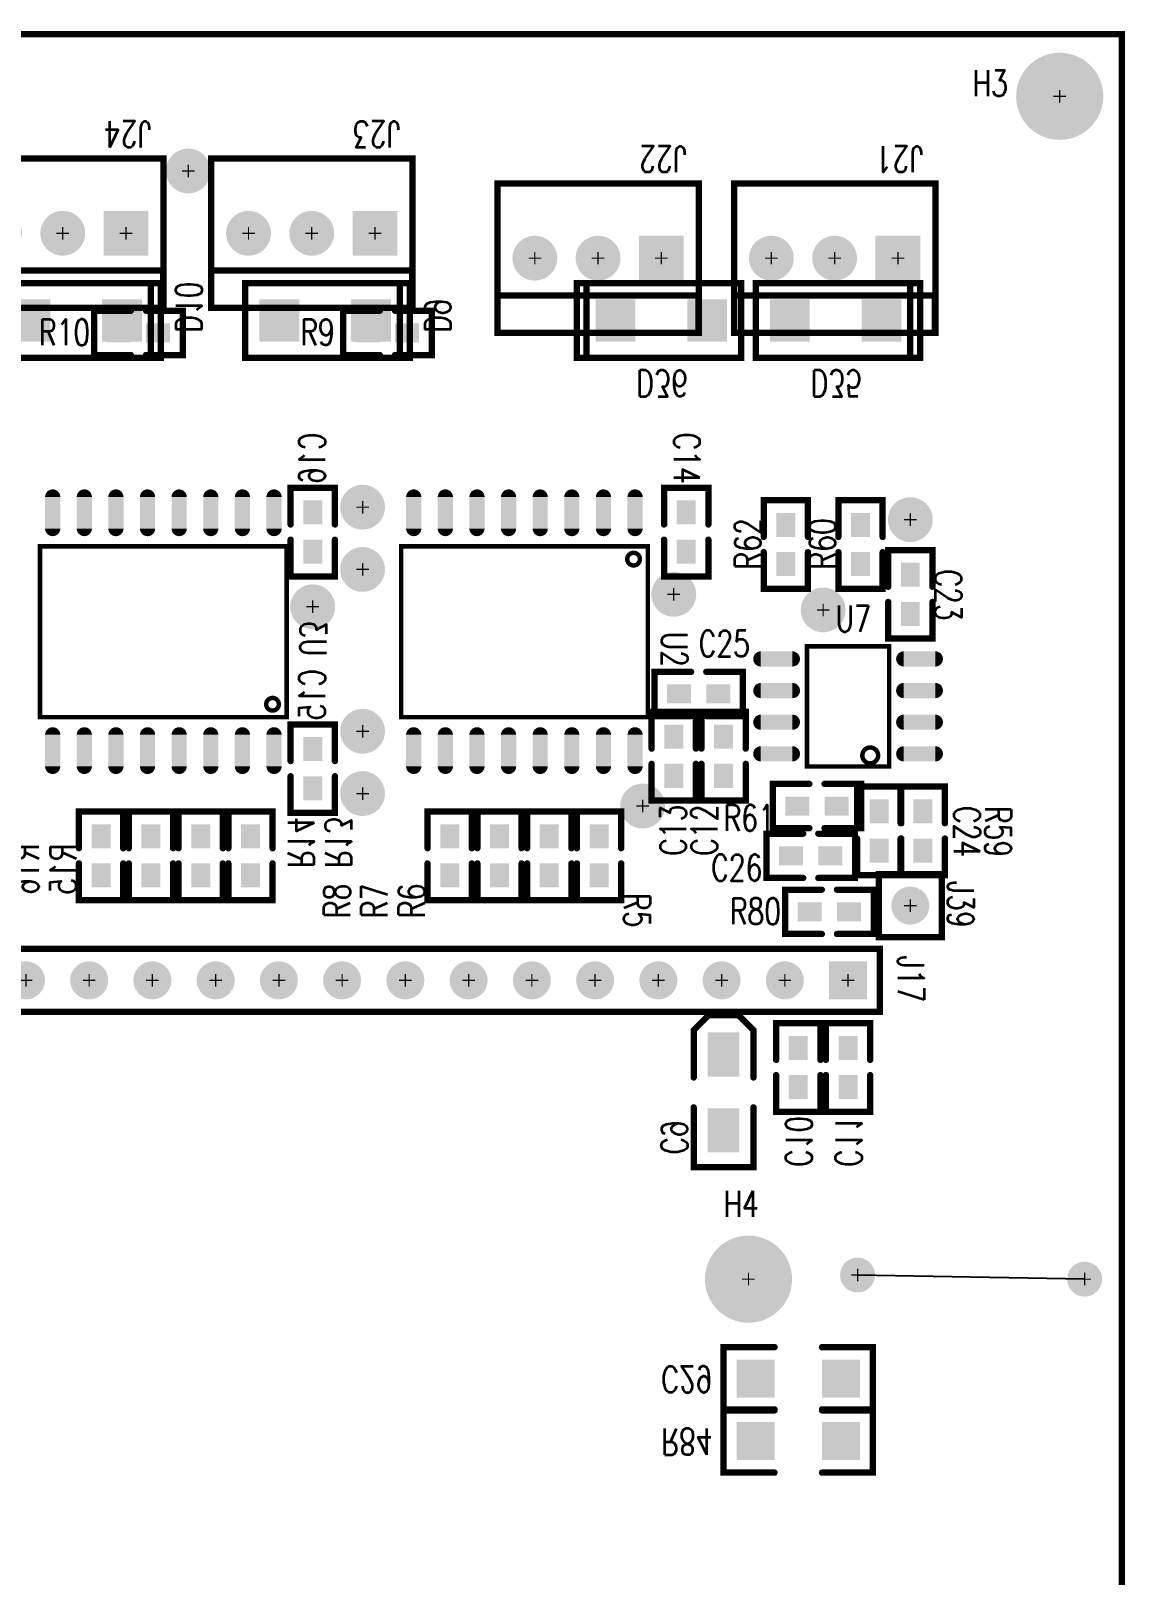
# Model space of a CAD drawing. Extents: x 0 to 130, y 0 to 100.
# Drawn here: x 86.2 to 130.1, y 38.1 to 100.1 of the extents above; entities that cross this region are included whole.
import ezdxf

# ---------------------------------------------------------------- set-up
doc = ezdxf.new("R2010")
doc.units = 0
doc.linetypes.add('SIG_144', pattern=[2, 1, 1])
for name, color, linetype in [('BOARD_OUTLINE_00', 254, 'CONTINUOUS'), ('DRIL_NPLTE_THRU_01', 16, 'CONTINUOUS'), ('DRIL_NPLTE_THRU_02', 176, 'CONTINUOUS'), ('DRIL_PLTE_THRU_01', 16, 'CONTINUOUS'), ('DRIL_PLTE_THRU_02', 176, 'CONTINUOUS'), ('DRIL_SYMBOL', 254, 'CONTINUOUS'), ('LINK_02', 5, 'CONTINUOUS'), ('PADS_BOT', 5, 'CONTINUOUS'), ('PADS_INNER', 1, 'CONTINUOUS'), ('PADS_TOP', 1, 'CONTINUOUS'), ('PART_BOT_2DLINE_00', 253, 'CONTINUOUS'), ('PART_NAME_01', 254, 'CONTINUOUS'), ('PART_NAME_02', 253, 'CONTINUOUS'), ('PART_TOP_2DLINE_00', 254, 'CONTINUOUS'), ('PART_TOP_2DLINE_01', 254, 'CONTINUOUS'), ('VIAPTS', 1, 'CONTINUOUS')]:
    doc.layers.add(name, color=color, linetype=linetype)
doc.styles.add('W0$25', font='simplex', dxfattribs={"width": 0.75})

# ---------------------------------------------------------------- blocks, each defined once
blk = doc.blocks.new('SMOOTH_0$254')
at = {"const_width": 0.127}
blk.add_lwpolyline([(-0.0635, 0, 1), (0.0635, 0, 1)], format="xyb", close=True, dxfattribs=at)
blk = doc.blocks.new('BOARD_1')
at = {"layer": 'BOARD_OUTLINE_00', "const_width": 0.254}
blk.add_lwpolyline([(-10, 0), (120, 0), (120, 100), (-10, 100)], close=True, dxfattribs=at)
at = {"layer": 'BOARD_OUTLINE_00'}
blk.add_blockref('SMOOTH_0$254', (120, 100), dxfattribs=at)
blk = doc.blocks.new('PART_BODY_TOP_4')
at = {"layer": 'PART_TOP_2DLINE_00', "const_width": 0.254}
for points in [[(-1.51, 3), (6.58, 3), (6.58, -3), (-1.51, -3)], [(-1.49, 3), (6.58, 3), (6.58, 1.5), (-1.49, 1.5)]]:
    blk.add_lwpolyline(points, close=True, dxfattribs=at)
at = {"layer": 'PART_TOP_2DLINE_00'}
for p in [(-1.51, 3), (-1.49, 3), (6.58, 3), (6.58, 3), (-1.49, 1.5), (6.58, 1.5), (-1.51, -3), (6.58, -3)]:
    blk.add_blockref('SMOOTH_0$254', p, dxfattribs=at)
blk = doc.blocks.new('DRIL_SYMBOL_1$2')
at = {"layer": 'DRIL_SYMBOL', "const_width": 0.0508}
for points in [[(-0.254, 0), (0.254, 0)], [(0, -0.254), (0, 0.254)]]:
    blk.add_lwpolyline(points, dxfattribs=at)
blk = doc.blocks.new('DRIL_HOLE_1$2')
at = {"const_width": 0.6}
blk.add_lwpolyline([(-0.3, 0, 1), (0.3, 0, 1)], format="xyb", close=True, dxfattribs=at)
blk.add_blockref('DRIL_SYMBOL_1$2', (0, 0))
blk = doc.blocks.new('PAD_3')
at = {"const_width": 0.9}
blk.add_lwpolyline([(0, -0.45, 1), (0, 0.45, 1)], format="xyb", close=True, dxfattribs=at)
blk = doc.blocks.new('PAD_4')
at = {"const_width": 1.8}
blk.add_lwpolyline([(-0.9, 0), (0.9, 0)], dxfattribs=at)
blk = doc.blocks.new('STK_TOP_267')
at = {"layer": 'DRIL_PLTE_THRU_01'}
blk.add_blockref('DRIL_HOLE_1$2', (0, 0), dxfattribs=at)
at = {"layer": 'DRIL_PLTE_THRU_02'}
blk.add_blockref('DRIL_HOLE_1$2', (0, 0), dxfattribs=at)
at = {"layer": 'PADS_BOT'}
blk.add_blockref('PAD_4', (0, 0), dxfattribs=at)
at = {"layer": 'PADS_INNER'}
blk.add_blockref('PAD_3', (0, 0), dxfattribs=at)
at = {"layer": 'PADS_TOP'}
blk.add_blockref('PAD_4', (0, 0), dxfattribs=at)
blk = doc.blocks.new('STK_TOP_266')
at = {"layer": 'DRIL_PLTE_THRU_01'}
blk.add_blockref('DRIL_HOLE_1$2', (0, 0), dxfattribs=at)
at = {"layer": 'DRIL_PLTE_THRU_02'}
blk.add_blockref('DRIL_HOLE_1$2', (0, 0), dxfattribs=at)
at = {"layer": 'PADS_BOT'}
blk.add_blockref('PAD_3', (0, 0), dxfattribs=at)
at = {"layer": 'PADS_INNER'}
blk.add_blockref('PAD_3', (0, 0), dxfattribs=at)
at = {"layer": 'PADS_TOP'}
blk.add_blockref('PAD_3', (0, 0), dxfattribs=at)
blk = doc.blocks.new('SYM_TOP_8')
for name, p in [('PART_BODY_TOP_4', (0, 0)), ('STK_TOP_267', (0, 0)), ('STK_TOP_266', (2.54, 0)), ('STK_TOP_266', (5.08, 0))]:
    blk.add_blockref(name, p)
blk = doc.blocks.new('PART_TOP_1')
blk.add_blockref('SYM_TOP_8', (0, 0))
at = {"layer": 'PART_NAME_01', "style": 'W0$25', "width": 0.75}
blk.add_text('J23', height=1.05, dxfattribs=at).set_placement((-1, -4.5))
blk = doc.blocks.new('PART_TOP_2')
blk.add_blockref('SYM_TOP_8', (0, 0))
at = {"layer": 'PART_NAME_01', "style": 'W0$25', "width": 0.75}
blk.add_text('J24', height=1.05, dxfattribs=at).set_placement((-1, -4.5))
blk = doc.blocks.new('PART_TOP_3')
blk.add_blockref('SYM_TOP_8', (0, 0))
at = {"layer": 'PART_NAME_01', "style": 'W0$25', "width": 0.75}
blk.add_text('J21', height=1.05, dxfattribs=at).set_placement((-1, -4.5))
blk = doc.blocks.new('PART_BODY_BOT_10')
at = {"layer": 'PART_BOT_2DLINE_00', "const_width": 0.254}
blk.add_lwpolyline([(-1.5, 3.4), (-1.5, -3.21), (1.5, -3.21), (1.5, 3.4)], close=True, dxfattribs=at)
blk.add_lwpolyline([(-1.5, 3), (1.5, 3)], dxfattribs=at)
at = {"layer": 'PART_BOT_2DLINE_00'}
for p in [(-1.5, 3.4), (-1.5, 3), (1.5, 3.4), (1.5, 3), (-1.5, -3.21), (1.5, -3.21)]:
    blk.add_blockref('SMOOTH_0$254', p, dxfattribs=at)
blk = doc.blocks.new('DRIL_HOLE_0')
blk.add_lwpolyline([(0, 0, 1), (0, 0, 1)], format="xyb", close=True)
blk = doc.blocks.new('PAD_5')
blk.add_lwpolyline([(0, 0, 1), (0, 0, 1)], format="xyb", close=True)
blk = doc.blocks.new('PAD_7')
at = {"const_width": 1.6}
blk.add_lwpolyline([(-0.85, 0), (0.85, 0)], dxfattribs=at)
blk = doc.blocks.new('STK_BOT_60')
at = {"layer": 'DRIL_NPLTE_THRU_01'}
blk.add_blockref('DRIL_HOLE_0', (0, 0), dxfattribs=at)
at = {"layer": 'DRIL_NPLTE_THRU_02'}
blk.add_blockref('DRIL_HOLE_0', (0, 0), dxfattribs=at)
at = {"layer": 'PADS_BOT'}
blk.add_blockref('PAD_7', (0, 0), dxfattribs=at)
at = {"layer": 'PADS_INNER'}
blk.add_blockref('PAD_5', (0, 0), dxfattribs=at)
at = {"layer": 'PADS_TOP'}
blk.add_blockref('PAD_5', (0, 0), dxfattribs=at)
blk = doc.blocks.new('SYM_BOT_14')
for name, p in [('PART_BODY_BOT_10', (0, 0)), ('STK_BOT_60', (0, 1.84)), ('STK_BOT_60', (0, -1.84))]:
    blk.add_blockref(name, p)
blk = doc.blocks.new('PART_BOT_12')
blk.add_blockref('SYM_BOT_14', (0, 0))
at = {"layer": 'PART_NAME_02', "style": 'W0$25', "width": 0.75}
blk.add_text('D9', height=1.05, dxfattribs=at).set_placement((-0.5, 4))
blk = doc.blocks.new('PART_BOT_13')
blk.add_blockref('SYM_BOT_14', (0, 0))
at = {"layer": 'PART_NAME_02', "style": 'W0$25', "width": 0.75}
blk.add_text('D10', height=1.05, dxfattribs=at).set_placement((-0.5, 4))
blk = doc.blocks.new('PART_BODY_TOP_9')
at = {"layer": 'PART_TOP_2DLINE_00', "const_width": 0.254}
for points in [[(-0.3048, 0.889), (-1.778, 0.889), (-1.778, -0.889), (-0.3048, -0.889)], [(0.3048, 0.889), (1.778, 0.889), (1.778, -0.889), (0.3048, -0.889)]]:
    blk.add_lwpolyline(points, dxfattribs=at)
at = {"layer": 'PART_TOP_2DLINE_00'}
for p in [(-1.778, 0.889), (-0.3048, 0.889), (0.3048, 0.889), (1.778, 0.889), (-1.778, -0.889), (-0.3048, -0.889), (0.3048, -0.889), (1.778, -0.889)]:
    blk.add_blockref('SMOOTH_0$254', p, dxfattribs=at)
blk = doc.blocks.new('PAD_6')
at = {"const_width": 0.762}
blk.add_lwpolyline([(-0.4826, 0), (0.4826, 0)], dxfattribs=at)
blk = doc.blocks.new('STK_TOP_8')
at = {"layer": 'DRIL_PLTE_THRU_01'}
blk.add_blockref('DRIL_HOLE_0', (0, 0), dxfattribs=at)
at = {"layer": 'DRIL_PLTE_THRU_02'}
blk.add_blockref('DRIL_HOLE_0', (0, 0), dxfattribs=at)
at = {"layer": 'PADS_BOT'}
blk.add_blockref('PAD_5', (0, 0), dxfattribs=at)
at = {"layer": 'PADS_INNER'}
blk.add_blockref('PAD_5', (0, 0), dxfattribs=at)
at = {"layer": 'PADS_TOP'}
blk.add_blockref('PAD_6', (0, 0), dxfattribs=at)
blk = doc.blocks.new('SYM_TOP_13')
for name, p in [('PART_BODY_TOP_9', (0, 0)), ('STK_TOP_8', (-0.7874, 0)), ('STK_TOP_8', (0.7874, 0))]:
    blk.add_blockref(name, p)
blk = doc.blocks.new('PART_TOP_25')
blk.add_blockref('SYM_TOP_13', (0, 0))
at = {"layer": 'PART_NAME_01', "style": 'W0$25', "width": 0.75}
blk.add_text('R9', height=1.05, dxfattribs=at).set_placement((-3.5, -0.5))
blk = doc.blocks.new('PART_TOP_26')
blk.add_blockref('SYM_TOP_13', (0, 0))
at = {"layer": 'PART_NAME_01', "style": 'W0$25', "width": 0.75}
blk.add_text('R10', height=1.05, dxfattribs=at).set_placement((-4, -0.5))
blk = doc.blocks.new('PART_TOP_29')
blk.add_blockref('SYM_TOP_13', (0, 0))
at = {"layer": 'PART_NAME_01', "style": 'W0$25', "width": 0.75}
blk.add_text('R5', height=1.05, dxfattribs=at).set_placement((1.5, 1))
blk = doc.blocks.new('PART_TOP_30')
blk.add_blockref('SYM_TOP_13', (0, 0))
at = {"layer": 'PART_NAME_01', "style": 'W0$25', "width": 0.75}
blk.add_text('R6', height=1.05, rotation=180, dxfattribs=at).set_placement((2.5, -5))
blk = doc.blocks.new('PART_TOP_31')
blk.add_blockref('SYM_TOP_13', (0, 0))
at = {"layer": 'PART_NAME_01', "style": 'W0$25', "width": 0.75}
blk.add_text('R7', height=1.05, rotation=180, dxfattribs=at).set_placement((2.5, -4.5))
blk = doc.blocks.new('PART_TOP_32')
blk.add_blockref('SYM_TOP_13', (0, 0))
at = {"layer": 'PART_NAME_01', "style": 'W0$25', "width": 0.75}
blk.add_text('R8', height=1.05, rotation=180, dxfattribs=at).set_placement((2.5, -4))
blk = doc.blocks.new('PART_BODY_BOT_9')
at = {"layer": 'PART_BOT_2DLINE_00', "const_width": 0.254}
for points in [[(-0.3048, 0.889), (-1.778, 0.889), (-1.778, -0.889), (-0.3048, -0.889)], [(0.3048, 0.889), (1.778, 0.889), (1.778, -0.889), (0.3048, -0.889)]]:
    blk.add_lwpolyline(points, dxfattribs=at)
at = {"layer": 'PART_BOT_2DLINE_00'}
for p in [(-1.778, 0.889), (-0.3048, 0.889), (0.3048, 0.889), (1.778, 0.889), (-1.778, -0.889), (-0.3048, -0.889), (0.3048, -0.889), (1.778, -0.889)]:
    blk.add_blockref('SMOOTH_0$254', p, dxfattribs=at)
blk = doc.blocks.new('STK_BOT_8')
at = {"layer": 'DRIL_PLTE_THRU_01'}
blk.add_blockref('DRIL_HOLE_0', (0, 0), dxfattribs=at)
at = {"layer": 'DRIL_PLTE_THRU_02'}
blk.add_blockref('DRIL_HOLE_0', (0, 0), dxfattribs=at)
at = {"layer": 'PADS_BOT'}
blk.add_blockref('PAD_6', (0, 0), dxfattribs=at)
at = {"layer": 'PADS_INNER'}
blk.add_blockref('PAD_5', (0, 0), dxfattribs=at)
at = {"layer": 'PADS_TOP'}
blk.add_blockref('PAD_5', (0, 0), dxfattribs=at)
blk = doc.blocks.new('SYM_BOT_13')
for name, p in [('PART_BODY_BOT_9', (0, 0)), ('STK_BOT_8', (-0.7874, 0)), ('STK_BOT_8', (0.7874, 0))]:
    blk.add_blockref(name, p)
blk = doc.blocks.new('PART_BOT_44')
blk.add_blockref('SYM_BOT_13', (0, 0))
at = {"layer": 'PART_NAME_02', "style": 'W0$25', "width": 0.75}
blk.add_text('R13', height=1.05, rotation=180, dxfattribs=at).set_placement((0.5, -3))
blk = doc.blocks.new('PART_BOT_45')
blk.add_blockref('SYM_BOT_13', (0, 0))
at = {"layer": 'PART_NAME_02', "style": 'W0$25', "width": 0.75}
blk.add_text('R14', height=1.05, rotation=180, dxfattribs=at).set_placement((0.5, -3.5))
blk = doc.blocks.new('PART_BOT_46')
blk.add_blockref('SYM_BOT_13', (0, 0))
at = {"layer": 'PART_NAME_02', "style": 'W0$25', "width": 0.75}
blk.add_text('R15', height=1.05, dxfattribs=at).set_placement((-0.5, 3))
blk = doc.blocks.new('PART_BOT_47')
blk.add_blockref('SYM_BOT_13', (0, 0))
at = {"layer": 'PART_NAME_02', "style": 'W0$25', "width": 0.75}
blk.add_text('R16', height=1.05, dxfattribs=at).set_placement((-0.5, 2.5))
blk = doc.blocks.new('PART_TOP_49')
blk.add_blockref('SYM_TOP_8', (0, 0))
at = {"layer": 'PART_NAME_01', "style": 'W0$25', "width": 0.75}
blk.add_text('J22', height=1.05, dxfattribs=at).set_placement((-1, -4.5))
blk = doc.blocks.new('PART_TOP_50')
blk.add_blockref('SYM_TOP_13', (0, 0))
at = {"layer": 'PART_NAME_01', "style": 'W0$25', "width": 0.75}
blk.add_text('C23', height=1.05, dxfattribs=at).set_placement((-1, 1))
blk = doc.blocks.new('PART_TOP_51')
blk.add_blockref('SYM_TOP_13', (0, 0))
at = {"layer": 'PART_NAME_01', "style": 'W0$25', "width": 0.75}
blk.add_text('R60', height=1.05, dxfattribs=at).set_placement((-1, 1))
blk = doc.blocks.new('PART_TOP_52')
blk.add_blockref('SYM_TOP_13', (0, 0))
at = {"layer": 'PART_NAME_01', "style": 'W0$25', "width": 0.75}
blk.add_text('C24', height=1.05, rotation=180, dxfattribs=at).set_placement((1, -3))
blk = doc.blocks.new('PART_TOP_53')
blk.add_blockref('SYM_TOP_13', (0, 0))
at = {"layer": 'PART_NAME_01', "style": 'W0$25', "width": 0.75}
blk.add_text('R59', height=1.05, rotation=180, dxfattribs=at).set_placement((1, -2.5))
blk = doc.blocks.new('PART_TOP_54')
blk.add_blockref('SYM_TOP_13', (0, 0))
at = {"layer": 'PART_NAME_01', "style": 'W0$25', "width": 0.75}
blk.add_text('C25', height=1.05, rotation=180, dxfattribs=at).set_placement((0, -1.5))
blk = doc.blocks.new('PART_TOP_55')
blk.add_blockref('SYM_TOP_13', (0, 0))
at = {"layer": 'PART_NAME_01', "style": 'W0$25', "width": 0.75}
blk.add_text('R62', height=1.05, dxfattribs=at).set_placement((-1, 1))
blk = doc.blocks.new('PART_TOP_56')
blk.add_blockref('SYM_TOP_13', (0, 0))
at = {"layer": 'PART_NAME_01', "style": 'W0$25', "width": 0.75}
blk.add_text('C26', height=1.05, dxfattribs=at).set_placement((-4, -1))
blk = doc.blocks.new('PART_TOP_57')
blk.add_blockref('SYM_TOP_13', (0, 0))
at = {"layer": 'PART_NAME_01', "style": 'W0$25', "width": 0.75}
blk.add_text('R61', height=1.05, dxfattribs=at).set_placement((-3.75, -1))
blk = doc.blocks.new('PART_TOP_98')
blk.add_blockref('SYM_TOP_13', (0, 0))
at = {"layer": 'PART_NAME_01', "style": 'W0$25', "width": 0.75}
blk.add_text('C12', height=1.05, rotation=180, dxfattribs=at).set_placement((4, -0.25))
blk = doc.blocks.new('PART_TOP_99')
blk.add_blockref('SYM_TOP_13', (0, 0))
at = {"layer": 'PART_NAME_01', "style": 'W0$25', "width": 0.75}
blk.add_text('C13', height=1.05, rotation=180, dxfattribs=at).set_placement((4, 0.5))
blk = doc.blocks.new('PART_TOP_100')
blk.add_blockref('SYM_TOP_13', (0, 0))
at = {"layer": 'PART_NAME_01', "style": 'W0$25', "width": 0.75}
blk.add_text('C14', height=1.05, dxfattribs=at).set_placement((-4, -0.5))
blk = doc.blocks.new('PART_BOT_101')
blk.add_blockref('SYM_BOT_13', (0, 0))
at = {"layer": 'PART_NAME_02', "style": 'W0$25', "width": 0.75}
blk.add_text('C15', height=1.05, dxfattribs=at).set_placement((-4, -0.5))
blk = doc.blocks.new('PART_BOT_102')
blk.add_blockref('SYM_BOT_13', (0, 0))
at = {"layer": 'PART_NAME_02', "style": 'W0$25', "width": 0.75}
blk.add_text('C16', height=1.05, dxfattribs=at).set_placement((-4, -0.5))
blk = doc.blocks.new('PART_TOP_113')
blk.add_blockref('SYM_TOP_13', (0, 0))
at = {"layer": 'PART_NAME_01', "style": 'W0$25', "width": 0.75}
blk.add_text('R80', height=1.05, dxfattribs=at).set_placement((-4, -0.5))
blk = doc.blocks.new('PART_BODY_TOP_24')
at = {"layer": 'PART_TOP_2DLINE_00', "const_width": 0.254}
blk.add_lwpolyline([(-1.27, 1.27), (1.27, 1.27), (1.27, -1.27), (-1.27, -1.27)], close=True, dxfattribs=at)
at = {"layer": 'PART_TOP_2DLINE_00'}
for p in [(-1.27, 1.27), (1.27, 1.27), (-1.27, -1.27), (1.27, -1.27)]:
    blk.add_blockref('SMOOTH_0$254', p, dxfattribs=at)
blk = doc.blocks.new('DRIL_SYMBOL_0$9398')
at = {"layer": 'DRIL_SYMBOL', "const_width": 0.0508}
for points in [[(-0.254, 0), (0.254, 0)], [(0, -0.254), (0, 0.254)]]:
    blk.add_lwpolyline(points, dxfattribs=at)
blk = doc.blocks.new('DRIL_HOLE_0$9398')
at = {"const_width": 0.4699}
blk.add_lwpolyline([(-0.23495, 0, 1), (0.23495, 0, 1)], format="xyb", close=True, dxfattribs=at)
blk.add_blockref('DRIL_SYMBOL_0$9398', (0, 0))
blk = doc.blocks.new('PAD_0')
at = {"const_width": 0.762}
blk.add_lwpolyline([(0, -0.381, 1), (0, 0.381, 1)], format="xyb", close=True, dxfattribs=at)
blk = doc.blocks.new('STK_TOP_32')
at = {"layer": 'DRIL_PLTE_THRU_01'}
blk.add_blockref('DRIL_HOLE_0$9398', (0, 0), dxfattribs=at)
at = {"layer": 'DRIL_PLTE_THRU_02'}
blk.add_blockref('DRIL_HOLE_0$9398', (0, 0), dxfattribs=at)
at = {"layer": 'PADS_BOT'}
blk.add_blockref('PAD_0', (0, 0), dxfattribs=at)
at = {"layer": 'PADS_INNER'}
blk.add_blockref('PAD_0', (0, 0), dxfattribs=at)
at = {"layer": 'PADS_TOP'}
blk.add_blockref('PAD_0', (0, 0), dxfattribs=at)
blk = doc.blocks.new('SYM_TOP_28')
for name in ['PART_BODY_TOP_24', 'STK_TOP_32']:
    blk.add_blockref(name, (0, 0))
blk = doc.blocks.new('PART_TOP_114')
blk.add_blockref('SYM_TOP_28', (0, 0))
at = {"layer": 'PART_NAME_01', "style": 'W0$25', "width": 0.75}
blk.add_text('J39', height=1.05, rotation=270, dxfattribs=at).set_placement((1.5, 1))
blk = doc.blocks.new('SMOOTH_0$1778')
at = {"const_width": 0.0889}
blk.add_lwpolyline([(-0.04445, 0, 1), (0.04445, 0, 1)], format="xyb", close=True, dxfattribs=at)
blk = doc.blocks.new('PART_BODY_TOP_5')
at = {"layer": 'PART_TOP_2DLINE_00', "const_width": 0.1778}
blk.add_lwpolyline([(-4.953, -3.429), (4.953, -3.429), (4.953, 3.429), (-4.953, 3.429)], close=True, dxfattribs=at)
blk.add_lwpolyline([(-4.638548, -2.913888, 1), (-4.130548, -2.913888, 1)], format="xyb", close=True, dxfattribs=at)
at = {"layer": 'PART_TOP_2DLINE_00'}
for p in [(-4.953, 3.429), (4.953, 3.429), (-4.953, -3.429), (4.953, -3.429)]:
    blk.add_blockref('SMOOTH_0$1778', p, dxfattribs=at)
blk = doc.blocks.new('PAD_19')
at = {"const_width": 0.3048}
blk.add_lwpolyline([(-0.635, -0.1524), (0.635, -0.1524, 1), (0.635, 0.1524), (-0.635, 0.1524, 1)], format="xyb", close=True, dxfattribs=at)
blk = doc.blocks.new('STK_TOP_5')
at = {"layer": 'DRIL_PLTE_THRU_01'}
blk.add_blockref('DRIL_HOLE_0', (0, 0), dxfattribs=at)
at = {"layer": 'DRIL_PLTE_THRU_02'}
blk.add_blockref('DRIL_HOLE_0', (0, 0), dxfattribs=at)
at = {"layer": 'PADS_BOT'}
blk.add_blockref('PAD_5', (0, 0), dxfattribs=at)
at = {"layer": 'PADS_INNER'}
blk.add_blockref('PAD_5', (0, 0), dxfattribs=at)
at = {"layer": 'PADS_TOP', "rotation": 90}
blk.add_blockref('PAD_19', (0, 0), dxfattribs=at)
blk = doc.blocks.new('SYM_TOP_9')
for name, p in [('STK_TOP_5', (-4.445, 4.7752)), ('STK_TOP_5', (-3.175, 4.7752)), ('STK_TOP_5', (-1.905, 4.7752)), ('STK_TOP_5', (-0.635, 4.7752)), ('STK_TOP_5', (0.635, 4.7752)), ('STK_TOP_5', (1.905, 4.7752)), ('STK_TOP_5', (3.175, 4.7752)), ('STK_TOP_5', (4.445, 4.7752)), ('PART_BODY_TOP_5', (0, 0)), ('STK_TOP_5', (-4.445, -4.7752)), ('STK_TOP_5', (-3.175, -4.7752)), ('STK_TOP_5', (-1.905, -4.7752)), ('STK_TOP_5', (-0.635, -4.7752)), ('STK_TOP_5', (0.635, -4.7752)), ('STK_TOP_5', (1.905, -4.7752)), ('STK_TOP_5', (3.175, -4.7752)), ('STK_TOP_5', (4.445, -4.7752))]:
    blk.add_blockref(name, p)
blk = doc.blocks.new('PART_TOP_115')
blk.add_blockref('SYM_TOP_9', (0, 0))
at = {"layer": 'PART_NAME_01', "style": 'W0$25', "width": 0.75}
blk.add_text('U2', height=1.05, rotation=90, dxfattribs=at).set_placement((-5.5, 0))
blk = doc.blocks.new('PART_BODY_BOT_5')
at = {"layer": 'PART_BOT_2DLINE_00', "const_width": 0.1778}
blk.add_lwpolyline([(-4.953, -3.429), (4.953, -3.429), (4.953, 3.429), (-4.953, 3.429)], close=True, dxfattribs=at)
blk.add_lwpolyline([(-4.638548, -2.913888, 1), (-4.130548, -2.913888, 1)], format="xyb", close=True, dxfattribs=at)
at = {"layer": 'PART_BOT_2DLINE_00'}
for p in [(-4.953, 3.429), (4.953, 3.429), (-4.953, -3.429), (4.953, -3.429)]:
    blk.add_blockref('SMOOTH_0$1778', p, dxfattribs=at)
blk = doc.blocks.new('STK_BOT_5')
at = {"layer": 'DRIL_PLTE_THRU_01'}
blk.add_blockref('DRIL_HOLE_0', (0, 0), dxfattribs=at)
at = {"layer": 'DRIL_PLTE_THRU_02'}
blk.add_blockref('DRIL_HOLE_0', (0, 0), dxfattribs=at)
at = {"layer": 'PADS_BOT', "rotation": 90}
blk.add_blockref('PAD_19', (0, 0), dxfattribs=at)
at = {"layer": 'PADS_INNER'}
blk.add_blockref('PAD_5', (0, 0), dxfattribs=at)
at = {"layer": 'PADS_TOP'}
blk.add_blockref('PAD_5', (0, 0), dxfattribs=at)
blk = doc.blocks.new('SYM_BOT_9')
for name, p in [('STK_BOT_5', (-4.445, 4.7752)), ('STK_BOT_5', (-3.175, 4.7752)), ('STK_BOT_5', (-1.905, 4.7752)), ('STK_BOT_5', (-0.635, 4.7752)), ('STK_BOT_5', (0.635, 4.7752)), ('STK_BOT_5', (1.905, 4.7752)), ('STK_BOT_5', (3.175, 4.7752)), ('STK_BOT_5', (4.445, 4.7752)), ('PART_BODY_BOT_5', (0, 0)), ('STK_BOT_5', (-4.445, -4.7752)), ('STK_BOT_5', (-3.175, -4.7752)), ('STK_BOT_5', (-1.905, -4.7752)), ('STK_BOT_5', (-0.635, -4.7752)), ('STK_BOT_5', (0.635, -4.7752)), ('STK_BOT_5', (1.905, -4.7752)), ('STK_BOT_5', (3.175, -4.7752)), ('STK_BOT_5', (4.445, -4.7752))]:
    blk.add_blockref(name, p)
blk = doc.blocks.new('PART_BOT_116')
blk.add_blockref('SYM_BOT_9', (0, 0))
at = {"layer": 'PART_NAME_02', "style": 'W0$25', "width": 0.75}
blk.add_text('U3', height=1.05, rotation=90, dxfattribs=at).set_placement((-5.5, -1))
blk = doc.blocks.new('PART_BODY_TOP_27')
at = {"layer": 'PART_TOP_2DLINE_00', "const_width": 0.178}
blk.add_lwpolyline([(-2.413, -1.651), (2.413, -1.651), (2.413, 1.651), (-2.413, 1.651)], close=True, dxfattribs=at)
at = {"layer": 'PART_TOP_2DLINE_01', "const_width": 0.178}
blk.add_lwpolyline([(-2.286, -0.889, 1), (-1.651, -0.889, 1)], format="xyb", close=True, dxfattribs=at)
at = {"layer": 'PART_TOP_2DLINE_00'}
for p in [(-2.413, 1.651), (2.413, 1.651), (-2.413, -1.651), (2.413, -1.651)]:
    blk.add_blockref('SMOOTH_0$1778', p, dxfattribs=at)
blk = doc.blocks.new('SYM_TOP_30')
for name, p in [('STK_TOP_5', (-1.905, 2.8702)), ('STK_TOP_5', (-0.635, 2.8702)), ('STK_TOP_5', (0.635, 2.8702)), ('STK_TOP_5', (1.905, 2.8702)), ('PART_BODY_TOP_27', (0, 0)), ('STK_TOP_5', (-1.905, -2.8702)), ('STK_TOP_5', (-0.635, -2.8702)), ('STK_TOP_5', (0.635, -2.8702)), ('STK_TOP_5', (1.905, -2.8702))]:
    blk.add_blockref(name, p)
blk = doc.blocks.new('PART_TOP_118')
blk.add_blockref('SYM_TOP_30', (0, 0))
at = {"layer": 'PART_NAME_01', "style": 'W0$25', "width": 0.75}
blk.add_text('U7', height=1.05, rotation=270, dxfattribs=at).set_placement((3, 0.5))
blk = doc.blocks.new('PART_BOT_127')
blk.add_blockref('SYM_BOT_14', (0, 0))
at = {"layer": 'PART_NAME_02', "style": 'W0$25', "width": 0.75}
blk.add_text('D35', height=1.05, rotation=90, dxfattribs=at).set_placement((-2, -1))
blk = doc.blocks.new('PART_BOT_128')
blk.add_blockref('SYM_BOT_14', (0, 0))
at = {"layer": 'PART_NAME_02', "style": 'W0$25', "width": 0.75}
blk.add_text('D36', height=1.05, rotation=270, dxfattribs=at).set_placement((2, 1))
blk = doc.blocks.new('PART_BODY_TOP_2')
at = {"layer": 'PART_TOP_2DLINE_00', "const_width": 0.254}
blk.add_lwpolyline([(-1.27, 1.27), (46.99, 1.27), (46.99, -1.27), (-1.27, -1.27)], close=True, dxfattribs=at)
at = {"layer": 'PART_TOP_2DLINE_00'}
for p in [(-1.27, 1.27), (46.99, 1.27), (-1.27, -1.27), (46.99, -1.27)]:
    blk.add_blockref('SMOOTH_0$254', p, dxfattribs=at)
blk = doc.blocks.new('DRIL_SYMBOL_0$889')
at = {"layer": 'DRIL_SYMBOL', "const_width": 0.0508}
for points in [[(-0.254, 0), (0.254, 0)], [(0, -0.254), (0, 0.254)]]:
    blk.add_lwpolyline(points, dxfattribs=at)
blk = doc.blocks.new('DRIL_HOLE_0$889')
at = {"const_width": 0.4445}
blk.add_lwpolyline([(-0.22225, 0, 1), (0.22225, 0, 1)], format="xyb", close=True, dxfattribs=at)
blk.add_blockref('DRIL_SYMBOL_0$889', (0, 0))
blk = doc.blocks.new('PAD_1')
at = {"const_width": 1.524}
blk.add_lwpolyline([(-0.762, 0), (0.762, 0)], dxfattribs=at)
blk = doc.blocks.new('STK_TOP_7')
at = {"layer": 'DRIL_PLTE_THRU_01'}
blk.add_blockref('DRIL_HOLE_0$889', (0, 0), dxfattribs=at)
at = {"layer": 'DRIL_PLTE_THRU_02'}
blk.add_blockref('DRIL_HOLE_0$889', (0, 0), dxfattribs=at)
at = {"layer": 'PADS_BOT'}
blk.add_blockref('PAD_1', (0, 0), dxfattribs=at)
at = {"layer": 'PADS_INNER'}
blk.add_blockref('PAD_0', (0, 0), dxfattribs=at)
at = {"layer": 'PADS_TOP'}
blk.add_blockref('PAD_1', (0, 0), dxfattribs=at)
blk = doc.blocks.new('STK_TOP_6')
at = {"layer": 'DRIL_PLTE_THRU_01'}
blk.add_blockref('DRIL_HOLE_0$889', (0, 0), dxfattribs=at)
at = {"layer": 'DRIL_PLTE_THRU_02'}
blk.add_blockref('DRIL_HOLE_0$889', (0, 0), dxfattribs=at)
at = {"layer": 'PADS_BOT'}
blk.add_blockref('PAD_0', (0, 0), dxfattribs=at)
at = {"layer": 'PADS_INNER'}
blk.add_blockref('PAD_0', (0, 0), dxfattribs=at)
at = {"layer": 'PADS_TOP'}
blk.add_blockref('PAD_0', (0, 0), dxfattribs=at)
blk = doc.blocks.new('SYM_TOP_6')
for name, p in [('PART_BODY_TOP_2', (0, 0)), ('STK_TOP_7', (0, 0)), ('STK_TOP_6', (2.54, 0)), ('STK_TOP_6', (5.08, 0)), ('STK_TOP_6', (7.62, 0)), ('STK_TOP_6', (10.16, 0)), ('STK_TOP_6', (12.7, 0)), ('STK_TOP_6', (15.24, 0)), ('STK_TOP_6', (17.78, 0)), ('STK_TOP_6', (20.32, 0)), ('STK_TOP_6', (22.86, 0)), ('STK_TOP_6', (25.4, 0)), ('STK_TOP_6', (27.94, 0)), ('STK_TOP_6', (30.48, 0)), ('STK_TOP_6', (33.02, 0)), ('STK_TOP_6', (35.56, 0)), ('STK_TOP_6', (38.1, 0)), ('STK_TOP_6', (40.64, 0)), ('STK_TOP_6', (43.18, 0)), ('STK_TOP_6', (45.72, 0))]:
    blk.add_blockref(name, p)
blk = doc.blocks.new('PART_TOP_129')
blk.add_blockref('SYM_TOP_6', (0, 0))
at = {"layer": 'PART_NAME_01', "style": 'W0$25', "width": 0.75}
blk.add_text('J17', height=1.05, rotation=90, dxfattribs=at).set_placement((-2, -1))
blk = doc.blocks.new('PART_BOT_134')
blk.add_blockref('SYM_BOT_13', (0, 0))
at = {"layer": 'PART_NAME_02', "style": 'W0$25', "width": 0.75}
blk.add_text('C10', height=1.05, rotation=180, dxfattribs=at).set_placement((4, 0.5))
blk = doc.blocks.new('PART_BODY_BOT_33')
at = {"layer": 'PART_BOT_2DLINE_00', "const_width": 0.254}
for points in [[(-0.6, 1.2), (-3, 1.2), (-3, -1.2), (-0.6, -1.2)], [(0.6, 1.2), (2.5, 1.2), (3.1, 0.6), (3.1, -0.6), (2.5, -1.2), (0.6, -1.2)]]:
    blk.add_lwpolyline(points, dxfattribs=at)
at = {"layer": 'PART_BOT_2DLINE_00'}
for p in [(-3, 1.2), (-0.6, 1.2), (0.6, 1.2), (2.5, 1.2), (3.1, 0.6), (3.1, -0.6), (-3, -1.2), (-0.6, -1.2), (0.6, -1.2), (2.5, -1.2)]:
    blk.add_blockref('SMOOTH_0$254', p, dxfattribs=at)
blk = doc.blocks.new('PAD_20')
at = {"const_width": 1.27}
blk.add_lwpolyline([(-0.889, 0), (0.889, 0)], dxfattribs=at)
blk = doc.blocks.new('STK_BOT_48')
at = {"layer": 'DRIL_PLTE_THRU_01'}
blk.add_blockref('DRIL_HOLE_0', (0, 0), dxfattribs=at)
at = {"layer": 'DRIL_PLTE_THRU_02'}
blk.add_blockref('DRIL_HOLE_0', (0, 0), dxfattribs=at)
at = {"layer": 'PADS_BOT'}
blk.add_blockref('PAD_20', (0, 0), dxfattribs=at)
at = {"layer": 'PADS_INNER'}
blk.add_blockref('PAD_5', (0, 0), dxfattribs=at)
at = {"layer": 'PADS_TOP'}
blk.add_blockref('PAD_5', (0, 0), dxfattribs=at)
blk = doc.blocks.new('SYM_BOT_35')
for name, p in [('PART_BODY_BOT_33', (0, 0)), ('STK_BOT_48', (-1.524, 0)), ('STK_BOT_48', (1.524, 0))]:
    blk.add_blockref(name, p)
blk = doc.blocks.new('PART_BOT_135')
blk.add_blockref('SYM_BOT_35', (0, 0))
at = {"layer": 'PART_NAME_02', "style": 'W0$25', "width": 0.75}
blk.add_text('C9', height=1.05, dxfattribs=at).set_placement((-2.5, -2.5))
blk = doc.blocks.new('PART_BOT_136')
blk.add_blockref('SYM_BOT_13', (0, 0))
at = {"layer": 'PART_NAME_02', "style": 'W0$25', "width": 0.75}
blk.add_text('C11', height=1.05, rotation=180, dxfattribs=at).set_placement((4, 0.5))
blk = doc.blocks.new('DRIL_SYMBOL_3')
at = {"layer": 'DRIL_SYMBOL', "const_width": 0.0508}
for points in [[(-0.254, 0), (0.254, 0)], [(0, -0.254), (0, 0.254)]]:
    blk.add_lwpolyline(points, dxfattribs=at)
blk = doc.blocks.new('DRIL_HOLE_3')
at = {"const_width": 1.5}
blk.add_lwpolyline([(-0.75, 0, 1), (0.75, 0, 1)], format="xyb", close=True, dxfattribs=at)
blk.add_blockref('DRIL_SYMBOL_3', (0, 0))
blk = doc.blocks.new('PAD_21')
at = {"const_width": 1.75}
blk.add_lwpolyline([(0, -0.875, 1), (0, 0.875, 1)], format="xyb", close=True, dxfattribs=at)
blk = doc.blocks.new('STK_TOP_432')
at = {"layer": 'DRIL_PLTE_THRU_01'}
blk.add_blockref('DRIL_HOLE_3', (0, 0), dxfattribs=at)
at = {"layer": 'DRIL_PLTE_THRU_02'}
blk.add_blockref('DRIL_HOLE_3', (0, 0), dxfattribs=at)
at = {"layer": 'PADS_BOT'}
blk.add_blockref('PAD_21', (0, 0), dxfattribs=at)
at = {"layer": 'PADS_INNER'}
blk.add_blockref('PAD_21', (0, 0), dxfattribs=at)
at = {"layer": 'PADS_TOP'}
blk.add_blockref('PAD_21', (0, 0), dxfattribs=at)
blk = doc.blocks.new('SYM_TOP_38')
blk.add_blockref('STK_TOP_432', (0, 0))
blk = doc.blocks.new('PART_TOP_200')
blk.add_blockref('SYM_TOP_38', (0, 0))
at = {"layer": 'PART_NAME_01', "style": 'W0$25', "width": 0.75}
blk.add_text('H3', height=1.05, dxfattribs=at).set_placement((-3.5, 0))
blk = doc.blocks.new('PART_TOP_201')
blk.add_blockref('SYM_TOP_38', (0, 0))
at = {"layer": 'PART_NAME_01', "style": 'W0$25', "width": 0.75}
blk.add_text('H4', height=1.05, dxfattribs=at).set_placement((-1, 2.5))
blk = doc.blocks.new('PART_BODY_BOT_17')
at = {"layer": 'PART_BOT_2DLINE_00', "const_width": 0.254}
for points in [[(-0.9525, 1.27), (-2.9972, 1.27), (-2.9972, -1.27), (-0.9525, -1.27)], [(0.9525, 1.27), (2.9972, 1.27), (2.9972, -1.27), (0.9525, -1.27)]]:
    blk.add_lwpolyline(points, dxfattribs=at)
at = {"layer": 'PART_BOT_2DLINE_00'}
for p in [(-2.9972, 1.27), (-0.9525, 1.27), (0.9525, 1.27), (2.9972, 1.27), (-2.9972, -1.27), (-0.9525, -1.27), (0.9525, -1.27), (2.9972, -1.27)]:
    blk.add_blockref('SMOOTH_0$254', p, dxfattribs=at)
blk = doc.blocks.new('STK_BOT_56')
at = {"layer": 'DRIL_PLTE_THRU_01'}
blk.add_blockref('DRIL_HOLE_0', (0, 0), dxfattribs=at)
at = {"layer": 'DRIL_PLTE_THRU_02'}
blk.add_blockref('DRIL_HOLE_0', (0, 0), dxfattribs=at)
at = {"layer": 'PADS_BOT'}
blk.add_blockref('PAD_1', (0, 0), dxfattribs=at)
at = {"layer": 'PADS_INNER'}
blk.add_blockref('PAD_5', (0, 0), dxfattribs=at)
at = {"layer": 'PADS_TOP'}
blk.add_blockref('PAD_5', (0, 0), dxfattribs=at)
blk = doc.blocks.new('SYM_BOT_21')
for name, p in [('PART_BODY_BOT_17', (0, 0)), ('STK_BOT_56', (-1.7145, 0)), ('STK_BOT_56', (1.7145, 0))]:
    blk.add_blockref(name, p)
blk = doc.blocks.new('PART_BOT_210')
blk.add_blockref('SYM_BOT_21', (0, 0))
at = {"layer": 'PART_NAME_02', "style": 'W0$25', "width": 0.75}
blk.add_text('C29', height=1.05, dxfattribs=at).set_placement((-5.5, -0.5))
blk = doc.blocks.new('PART_BOT_211')
blk.add_blockref('SYM_BOT_21', (0, 0))
at = {"layer": 'PART_NAME_02', "style": 'W0$25', "width": 0.75}
blk.add_text('R84', height=1.05, dxfattribs=at).set_placement((-5.5, -0.5))
blk = doc.blocks.new('PAD_23')
at = {"const_width": 0.6985}
blk.add_lwpolyline([(0, -0.34925, 1), (0, 0.34925, 1)], format="xyb", close=True, dxfattribs=at)
blk = doc.blocks.new('STK_TOP_427')
at = {"layer": 'DRIL_PLTE_THRU_01'}
blk.add_blockref('DRIL_HOLE_1$2', (0, 0), dxfattribs=at)
at = {"layer": 'DRIL_PLTE_THRU_02'}
blk.add_blockref('DRIL_HOLE_1$2', (0, 0), dxfattribs=at)
at = {"layer": 'PADS_BOT'}
blk.add_blockref('PAD_3', (0, 0), dxfattribs=at)
at = {"layer": 'PADS_INNER'}
blk.add_blockref('PAD_23', (0, 0), dxfattribs=at)
at = {"layer": 'PADS_TOP'}
blk.add_blockref('PAD_3', (0, 0), dxfattribs=at)
blk = doc.blocks.new('SYM_TOP_4')
blk.add_blockref('STK_TOP_427', (0, 0))
blk = doc.blocks.new('DRIL_SYMBOL_1')
at = {"layer": 'DRIL_SYMBOL', "const_width": 0.0508}
for points in [[(-0.254, 0), (0.254, 0)], [(0, -0.254), (0, 0.254)]]:
    blk.add_lwpolyline(points, dxfattribs=at)
blk = doc.blocks.new('DRIL_HOLE_1')
at = {"const_width": 0.5}
blk.add_lwpolyline([(-0.25, 0, 1), (0.25, 0, 1)], format="xyb", close=True, dxfattribs=at)
blk.add_blockref('DRIL_SYMBOL_1', (0, 0))
blk = doc.blocks.new('PAD_24')
at = {"const_width": 0.7}
blk.add_lwpolyline([(0, -0.35, 1), (0, 0.35, 1)], format="xyb", close=True, dxfattribs=at)
blk = doc.blocks.new('STK_TOP_436')
at = {"layer": 'DRIL_PLTE_THRU_01'}
blk.add_blockref('DRIL_HOLE_1', (0, 0), dxfattribs=at)
at = {"layer": 'DRIL_PLTE_THRU_02'}
blk.add_blockref('DRIL_HOLE_1', (0, 0), dxfattribs=at)
at = {"layer": 'PADS_BOT'}
blk.add_blockref('PAD_24', (0, 0), dxfattribs=at)
at = {"layer": 'PADS_INNER'}
blk.add_blockref('PAD_24', (0, 0), dxfattribs=at)
at = {"layer": 'PADS_TOP'}
blk.add_blockref('PAD_24', (0, 0), dxfattribs=at)
blk = doc.blocks.new('SYM_TOP_5')
blk.add_blockref('STK_TOP_436', (0, 0))
blk = doc.blocks.new('JUMPER_0')
at = {"layer": 'LINK_02', "linetype": 'SIG_144'}
blk.add_line((128.5, 50), (119.38, 50.165), dxfattribs=at)
at = {"layer": 'VIAPTS', "linetype": 'SIG_144'}
for p in [(119.38, 50.165), (128.5, 50)]:
    blk.add_blockref('SYM_TOP_5', p, dxfattribs=at)

msp = doc.modelspace()

# ---------------------------------------------------------------- block references
for name, p in [('BOARD_1', (10, 0)), ('PART_TOP_200', (127.5, 97.5)), ('PART_TOP_26', (90.5, 88)), ('PART_TOP_25', (100.5, 88)), ('PART_TOP_57', (117.75, 69)), ('PART_TOP_56', (117.5, 67)), ('PART_TOP_114', (121.5, 65)), ('PART_TOP_113', (118.25, 64.75)), ('PART_TOP_201', (115, 50)), ('JUMPER_0', (0, 0))]:
    msp.add_blockref(name, p)
for name, p, rotation in [('PART_TOP_2', (90, 92), 180), ('PART_TOP_1', (100, 92), 180), ('PART_TOP_49', (111.5, 91), 180), ('PART_TOP_3', (121, 91), 180), ('PART_TOP_100', (112.5, 80), 270), ('PART_TOP_115', (106, 76), 180), ('PART_TOP_55', (116.5, 79.5), 90), ('PART_TOP_51', (119.5, 79.5), 90), ('PART_TOP_50', (121.5, 77.5), 270), ('PART_TOP_118', (119, 73), 90), ('PART_TOP_54', (113, 73.5), 180), ('PART_TOP_99', (112, 71), 270), ('PART_TOP_98', (114, 71), 270), ('PART_TOP_52', (120.25, 68), 90), ('PART_TOP_53', (122, 68), 90), ('PART_TOP_32', (103, 67), 270), ('PART_TOP_31', (105, 67), 270), ('PART_TOP_30', (107, 67), 270), ('PART_TOP_29', (109, 67), 270), ('PART_TOP_129', (119, 62), 180)]:
    msp.add_blockref(name, p, dxfattribs=dict(rotation=rotation))
at = {"xscale": -1}
for name, p, rotation in [('PART_BOT_13', (88, 88.5), -90), ('PART_BOT_12', (98, 88.5), -90), ('PART_BOT_128', (111.5, 88.5), -270), ('PART_BOT_127', (118.5, 88.5), -90), ('PART_BOT_102', (97.5, 80), -270), ('PART_BOT_101', (97.5, 70.5), -270), ('PART_BOT_47', (89, 67), -270), ('PART_BOT_46', (91, 67), -270), ('PART_BOT_45', (93, 67), -270), ('PART_BOT_44', (95, 67), -270), ('PART_BOT_135', (114, 57.5), -90), ('PART_BOT_134', (117, 58.5), -270), ('PART_BOT_136', (119, 58.5), -270), ('PART_BOT_210', (117, 46), -180), ('PART_BOT_211', (117, 43.5), -180)]:
    msp.add_blockref(name, p, dxfattribs=dict(at, rotation=rotation))
msp.add_blockref('PART_BOT_116', (91.5, 76), dxfattribs=at)
at = {"layer": 'VIAPTS'}
for p in [(92.5, 94.5), (99.5, 81), (121.5, 80.5), (99.5, 78.5), (112, 77.5), (97.5, 77), (118, 76.875), (99.5, 72), (99.5, 69.5), (110.75, 69)]:
    msp.add_blockref('SYM_TOP_4', p, dxfattribs=at)

doc.saveas('drawing.dxf')
